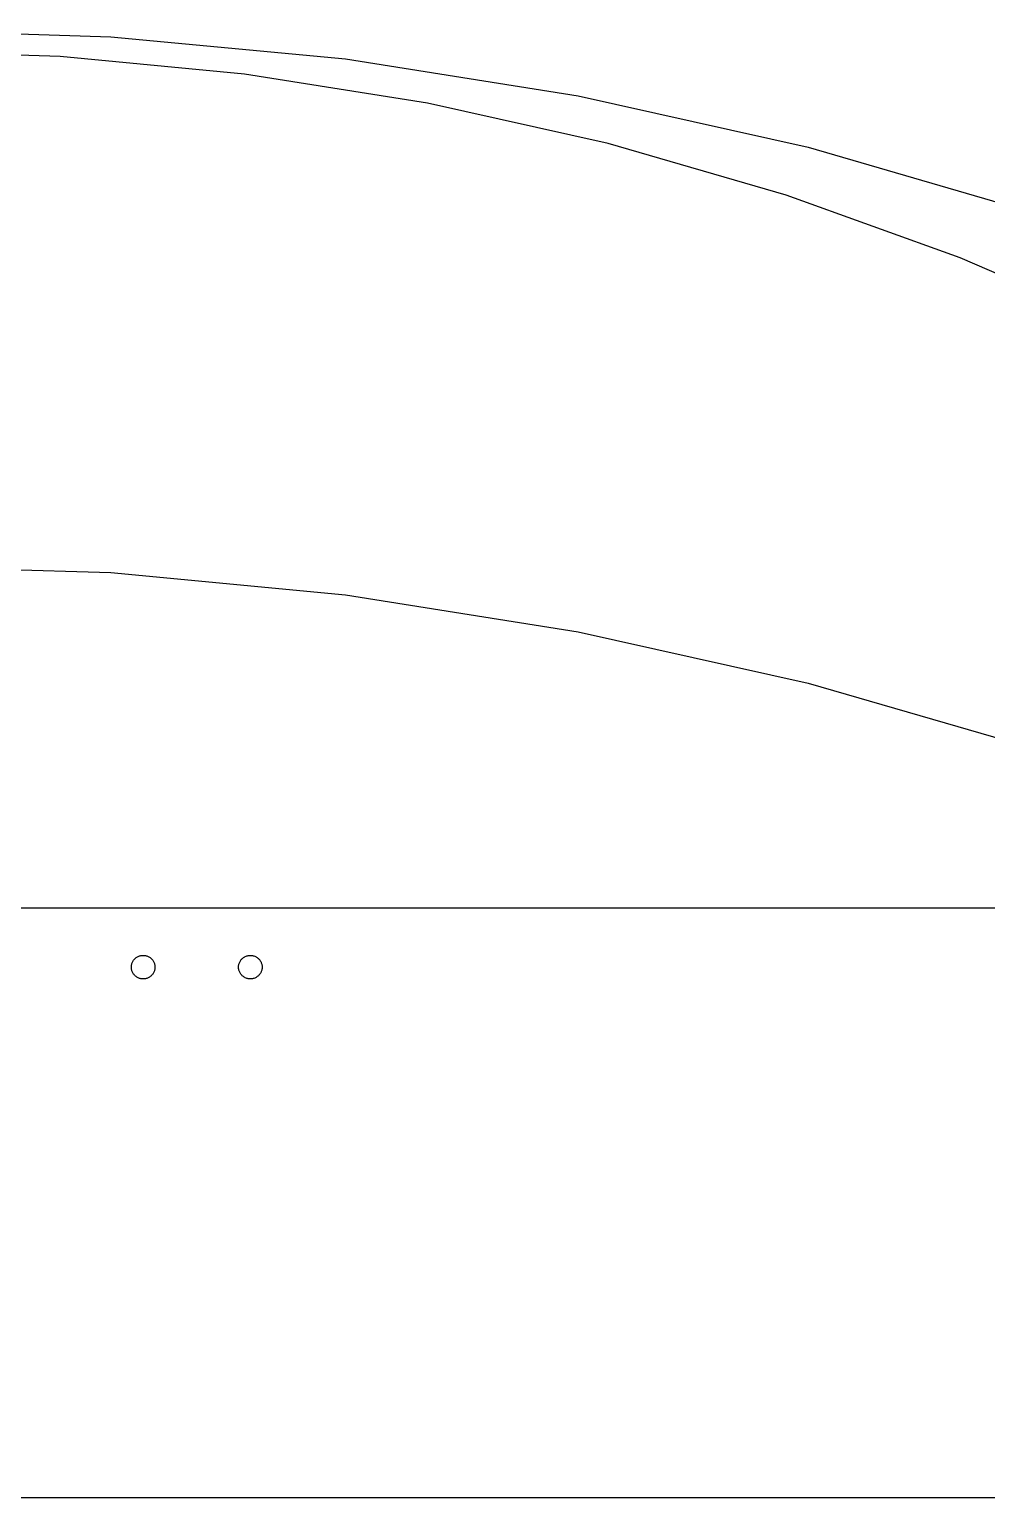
# Model space of a CAD drawing. Header units: metres. Extents: x 0 to 702, y 0 to 290.
# Drawn here: x 523.4 to 612.7, y 0 to 137 of the extents above; entities that cross this region are included whole.
import ezdxf

# ---------------------------------------------------------------- set-up
doc = ezdxf.new("R2010")
doc.units = ezdxf.units.M

msp = doc.modelspace()

# ---------------------------------------------------------------- linework, layer by layer
for p, q in [((509, 137), (530.977, 136.309)), ((530.977, 136.309), (552.867, 134.24)), ((526.267, 134.457), (509, 135)), ((543.467, 132.832), (526.267, 134.457)), ((552.867, 134.24), (574.583, 130.801)), ((560.53, 130.129), (543.467, 132.832)), ((574.583, 130.801), (596.041, 126.004)), ((577.39, 126.36), (560.53, 130.129)), ((593.98, 121.541), (577.39, 126.36)), ((596.041, 126.004), (617.156, 119.87)), ((610.234, 115.689), (593.98, 121.541)), ((626.089, 108.827), (610.234, 115.689)), ((509, 87), (530.977, 86.3093)), ((530.977, 86.3093), (552.867, 84.2401)), ((552.867, 84.2401), (574.583, 80.8005)), ((574.583, 80.8005), (596.041, 76.0041)), ((596.041, 76.0041), (617.156, 69.8698)), ((668, 55), (350, 55)), ((532.9, 49.5), (532.902, 49.5691)), ((532.902, 49.4309), (532.9, 49.5)), ((532.902, 49.5691), (532.909, 49.6379)), ((532.909, 49.3621), (532.902, 49.4309)), ((532.909, 49.6379), (532.919, 49.7061)), ((532.919, 49.2939), (532.909, 49.3621)), ((532.919, 49.7061), (532.935, 49.7735)), ((532.935, 49.7735), (532.954, 49.8399)), ((532.954, 49.8399), (532.977, 49.9049)), ((532.977, 49.9049), (533.005, 49.9684)), ((533.005, 49.9684), (533.036, 50.0299)), ((533.036, 50.0299), (533.071, 50.0894)), ((533.071, 50.0894), (533.11, 50.1466)), ((533.11, 50.1466), (533.152, 50.2012)), ((533.152, 50.2012), (533.198, 50.253)), ((533.198, 50.253), (533.247, 50.3019)), ((533.247, 50.3019), (533.299, 50.3475)), ((533.299, 50.3475), (533.353, 50.3899)), ((533.353, 50.3899), (533.411, 50.4288)), ((533.411, 50.4288), (533.47, 50.4639)), ((533.47, 50.4639), (533.532, 50.4953)), ((533.532, 50.4953), (533.595, 50.5228)), ((533.595, 50.5228), (533.66, 50.5462)), ((533.66, 50.5462), (533.726, 50.5654)), ((533.726, 50.5654), (533.794, 50.5805)), ((533.794, 50.5805), (533.862, 50.5913)), ((533.862, 50.5913), (533.931, 50.5978)), ((533.931, 50.5978), (534, 50.6)), ((534, 50.6), (534.069, 50.5978)), ((534.069, 50.5978), (534.138, 50.5913)), ((534.138, 50.5913), (534.206, 50.5805)), ((534.206, 50.5805), (534.274, 50.5654)), ((534.274, 50.5654), (534.34, 50.5462)), ((534.34, 50.5462), (534.405, 50.5228)), ((534.405, 50.5228), (534.468, 50.4953)), ((534.468, 50.4953), (534.53, 50.4639)), ((534.53, 50.4639), (534.589, 50.4288)), ((534.589, 50.4288), (534.647, 50.3899)), ((534.647, 50.3899), (534.701, 50.3475)), ((534.701, 50.3475), (534.753, 50.3019)), ((534.753, 50.3019), (534.802, 50.253)), ((534.802, 50.253), (534.848, 50.2012)), ((534.848, 50.2012), (534.89, 50.1466)), ((534.89, 50.1466), (534.929, 50.0894)), ((534.929, 50.0894), (534.964, 50.0299)), ((534.964, 50.0299), (534.995, 49.9684)), ((534.995, 49.9684), (535.023, 49.9049)), ((535.023, 49.9049), (535.046, 49.8399)), ((535.046, 49.8399), (535.065, 49.7735)), ((535.065, 49.7735), (535.081, 49.7061)), ((535.081, 49.7061), (535.091, 49.6379)), ((535.091, 49.3621), (535.081, 49.2939)), ((535.091, 49.6379), (535.098, 49.5691)), ((535.098, 49.4309), (535.091, 49.3621)), ((535.098, 49.5691), (535.1, 49.5)), ((535.1, 49.5), (535.098, 49.4309)), ((542.9, 49.5), (542.902, 49.5691)), ((542.902, 49.4309), (542.9, 49.5)), ((542.902, 49.5691), (542.909, 49.6379)), ((542.909, 49.3621), (542.902, 49.4309)), ((542.909, 49.6379), (542.919, 49.7061)), ((542.919, 49.2939), (542.909, 49.3621)), ((542.919, 49.7061), (542.935, 49.7735)), ((542.935, 49.7735), (542.954, 49.8399)), ((542.954, 49.8399), (542.977, 49.9049)), ((542.977, 49.9049), (543.005, 49.9684)), ((543.005, 49.9684), (543.036, 50.0299)), ((543.036, 50.0299), (543.071, 50.0894)), ((543.071, 50.0894), (543.11, 50.1466)), ((543.11, 50.1466), (543.152, 50.2012)), ((543.152, 50.2012), (543.198, 50.253)), ((543.198, 50.253), (543.247, 50.3019)), ((543.247, 50.3019), (543.299, 50.3475)), ((543.299, 50.3475), (543.353, 50.3899)), ((543.353, 50.3899), (543.411, 50.4288)), ((543.411, 50.4288), (543.47, 50.4639)), ((543.47, 50.4639), (543.532, 50.4953)), ((543.532, 50.4953), (543.595, 50.5228)), ((543.595, 50.5228), (543.66, 50.5462)), ((543.66, 50.5462), (543.726, 50.5654)), ((543.726, 50.5654), (543.794, 50.5805)), ((543.794, 50.5805), (543.862, 50.5913)), ((543.862, 50.5913), (543.931, 50.5978)), ((543.931, 50.5978), (544, 50.6)), ((544, 50.6), (544.069, 50.5978)), ((544.069, 50.5978), (544.138, 50.5913)), ((544.138, 50.5913), (544.206, 50.5805)), ((544.206, 50.5805), (544.274, 50.5654)), ((544.274, 50.5654), (544.34, 50.5462)), ((544.34, 50.5462), (544.405, 50.5228)), ((544.405, 50.5228), (544.468, 50.4953)), ((544.468, 50.4953), (544.53, 50.4639)), ((544.53, 50.4639), (544.589, 50.4288)), ((544.589, 50.4288), (544.647, 50.3899)), ((544.647, 50.3899), (544.701, 50.3475)), ((544.701, 50.3475), (544.753, 50.3019)), ((544.753, 50.3019), (544.802, 50.253)), ((544.802, 50.253), (544.848, 50.2012)), ((544.848, 50.2012), (544.89, 50.1466)), ((544.89, 50.1466), (544.929, 50.0894)), ((544.929, 50.0894), (544.964, 50.0299)), ((544.964, 50.0299), (544.995, 49.9684)), ((544.995, 49.9684), (545.023, 49.9049)), ((545.023, 49.9049), (545.046, 49.8399)), ((545.046, 49.8399), (545.065, 49.7735)), ((545.065, 49.7735), (545.081, 49.7061)), ((545.081, 49.7061), (545.091, 49.6379)), ((545.091, 49.3621), (545.081, 49.2939)), ((545.091, 49.6379), (545.098, 49.5691)), ((545.098, 49.4309), (545.091, 49.3621)), ((545.098, 49.5691), (545.1, 49.5)), ((545.1, 49.5), (545.098, 49.4309)), ((532.935, 49.2264), (532.919, 49.2939)), ((532.954, 49.1601), (532.935, 49.2264)), ((532.977, 49.0951), (532.954, 49.1601)), ((533.005, 49.0316), (532.977, 49.0951)), ((533.036, 48.9701), (533.005, 49.0316)), ((533.071, 48.9106), (533.036, 48.9701)), ((533.11, 48.8534), (533.071, 48.9106)), ((533.152, 48.7988), (533.11, 48.8534)), ((533.198, 48.747), (533.152, 48.7988)), ((533.247, 48.6981), (533.198, 48.747)), ((533.299, 48.6524), (533.247, 48.6981)), ((533.353, 48.6101), (533.299, 48.6524)), ((533.411, 48.5712), (533.353, 48.6101)), ((533.47, 48.5361), (533.411, 48.5712)), ((533.532, 48.5047), (533.47, 48.5361)), ((533.595, 48.4772), (533.532, 48.5047)), ((533.66, 48.4538), (533.595, 48.4772)), ((533.726, 48.4346), (533.66, 48.4538)), ((533.794, 48.4195), (533.726, 48.4346)), ((533.862, 48.4087), (533.794, 48.4195)), ((533.931, 48.4022), (533.862, 48.4087)), ((534, 48.4), (533.931, 48.4022)), ((534.069, 48.4022), (534, 48.4)), ((534.138, 48.4087), (534.069, 48.4022)), ((534.206, 48.4195), (534.138, 48.4087)), ((534.274, 48.4346), (534.206, 48.4195)), ((534.34, 48.4538), (534.274, 48.4346)), ((534.405, 48.4772), (534.34, 48.4538)), ((534.468, 48.5047), (534.405, 48.4772)), ((534.53, 48.5361), (534.468, 48.5047)), ((534.589, 48.5712), (534.53, 48.5361)), ((534.647, 48.6101), (534.589, 48.5712)), ((534.701, 48.6524), (534.647, 48.6101)), ((534.753, 48.6981), (534.701, 48.6524)), ((534.802, 48.747), (534.753, 48.6981)), ((534.848, 48.7988), (534.802, 48.747)), ((534.89, 48.8534), (534.848, 48.7988)), ((534.929, 48.9106), (534.89, 48.8534)), ((534.964, 48.9701), (534.929, 48.9106)), ((534.995, 49.0316), (534.964, 48.9701)), ((535.023, 49.0951), (534.995, 49.0316)), ((535.046, 49.1601), (535.023, 49.0951)), ((535.065, 49.2264), (535.046, 49.1601)), ((535.081, 49.2939), (535.065, 49.2264)), ((542.935, 49.2264), (542.919, 49.2939)), ((542.954, 49.1601), (542.935, 49.2264)), ((542.977, 49.0951), (542.954, 49.1601)), ((543.005, 49.0316), (542.977, 49.0951)), ((543.036, 48.9701), (543.005, 49.0316)), ((543.071, 48.9106), (543.036, 48.9701)), ((543.11, 48.8534), (543.071, 48.9106)), ((543.152, 48.7988), (543.11, 48.8534)), ((543.198, 48.747), (543.152, 48.7988)), ((543.247, 48.6981), (543.198, 48.747)), ((543.299, 48.6524), (543.247, 48.6981)), ((543.353, 48.6101), (543.299, 48.6524)), ((543.411, 48.5712), (543.353, 48.6101)), ((543.47, 48.5361), (543.411, 48.5712)), ((543.532, 48.5047), (543.47, 48.5361)), ((543.595, 48.4772), (543.532, 48.5047)), ((543.66, 48.4538), (543.595, 48.4772)), ((543.726, 48.4346), (543.66, 48.4538)), ((543.794, 48.4195), (543.726, 48.4346)), ((543.862, 48.4087), (543.794, 48.4195)), ((543.931, 48.4022), (543.862, 48.4087)), ((544, 48.4), (543.931, 48.4022)), ((544.069, 48.4022), (544, 48.4)), ((544.138, 48.4087), (544.069, 48.4022)), ((544.206, 48.4195), (544.138, 48.4087)), ((544.274, 48.4346), (544.206, 48.4195)), ((544.34, 48.4538), (544.274, 48.4346)), ((544.405, 48.4772), (544.34, 48.4538)), ((544.468, 48.5047), (544.405, 48.4772)), ((544.53, 48.5361), (544.468, 48.5047)), ((544.589, 48.5712), (544.53, 48.5361)), ((544.647, 48.6101), (544.589, 48.5712)), ((544.701, 48.6524), (544.647, 48.6101)), ((544.753, 48.6981), (544.701, 48.6524)), ((544.802, 48.747), (544.753, 48.6981)), ((544.848, 48.7988), (544.802, 48.747)), ((544.89, 48.8534), (544.848, 48.7988)), ((544.929, 48.9106), (544.89, 48.8534)), ((544.964, 48.9701), (544.929, 48.9106)), ((544.995, 49.0316), (544.964, 48.9701)), ((545.023, 49.0951), (544.995, 49.0316)), ((545.046, 49.1601), (545.023, 49.0951)), ((545.065, 49.2264), (545.046, 49.1601)), ((545.081, 49.2939), (545.065, 49.2264)), ((350, 0), (668, 0))]:
    msp.add_line(p, q)

doc.saveas('drawing.dxf')
